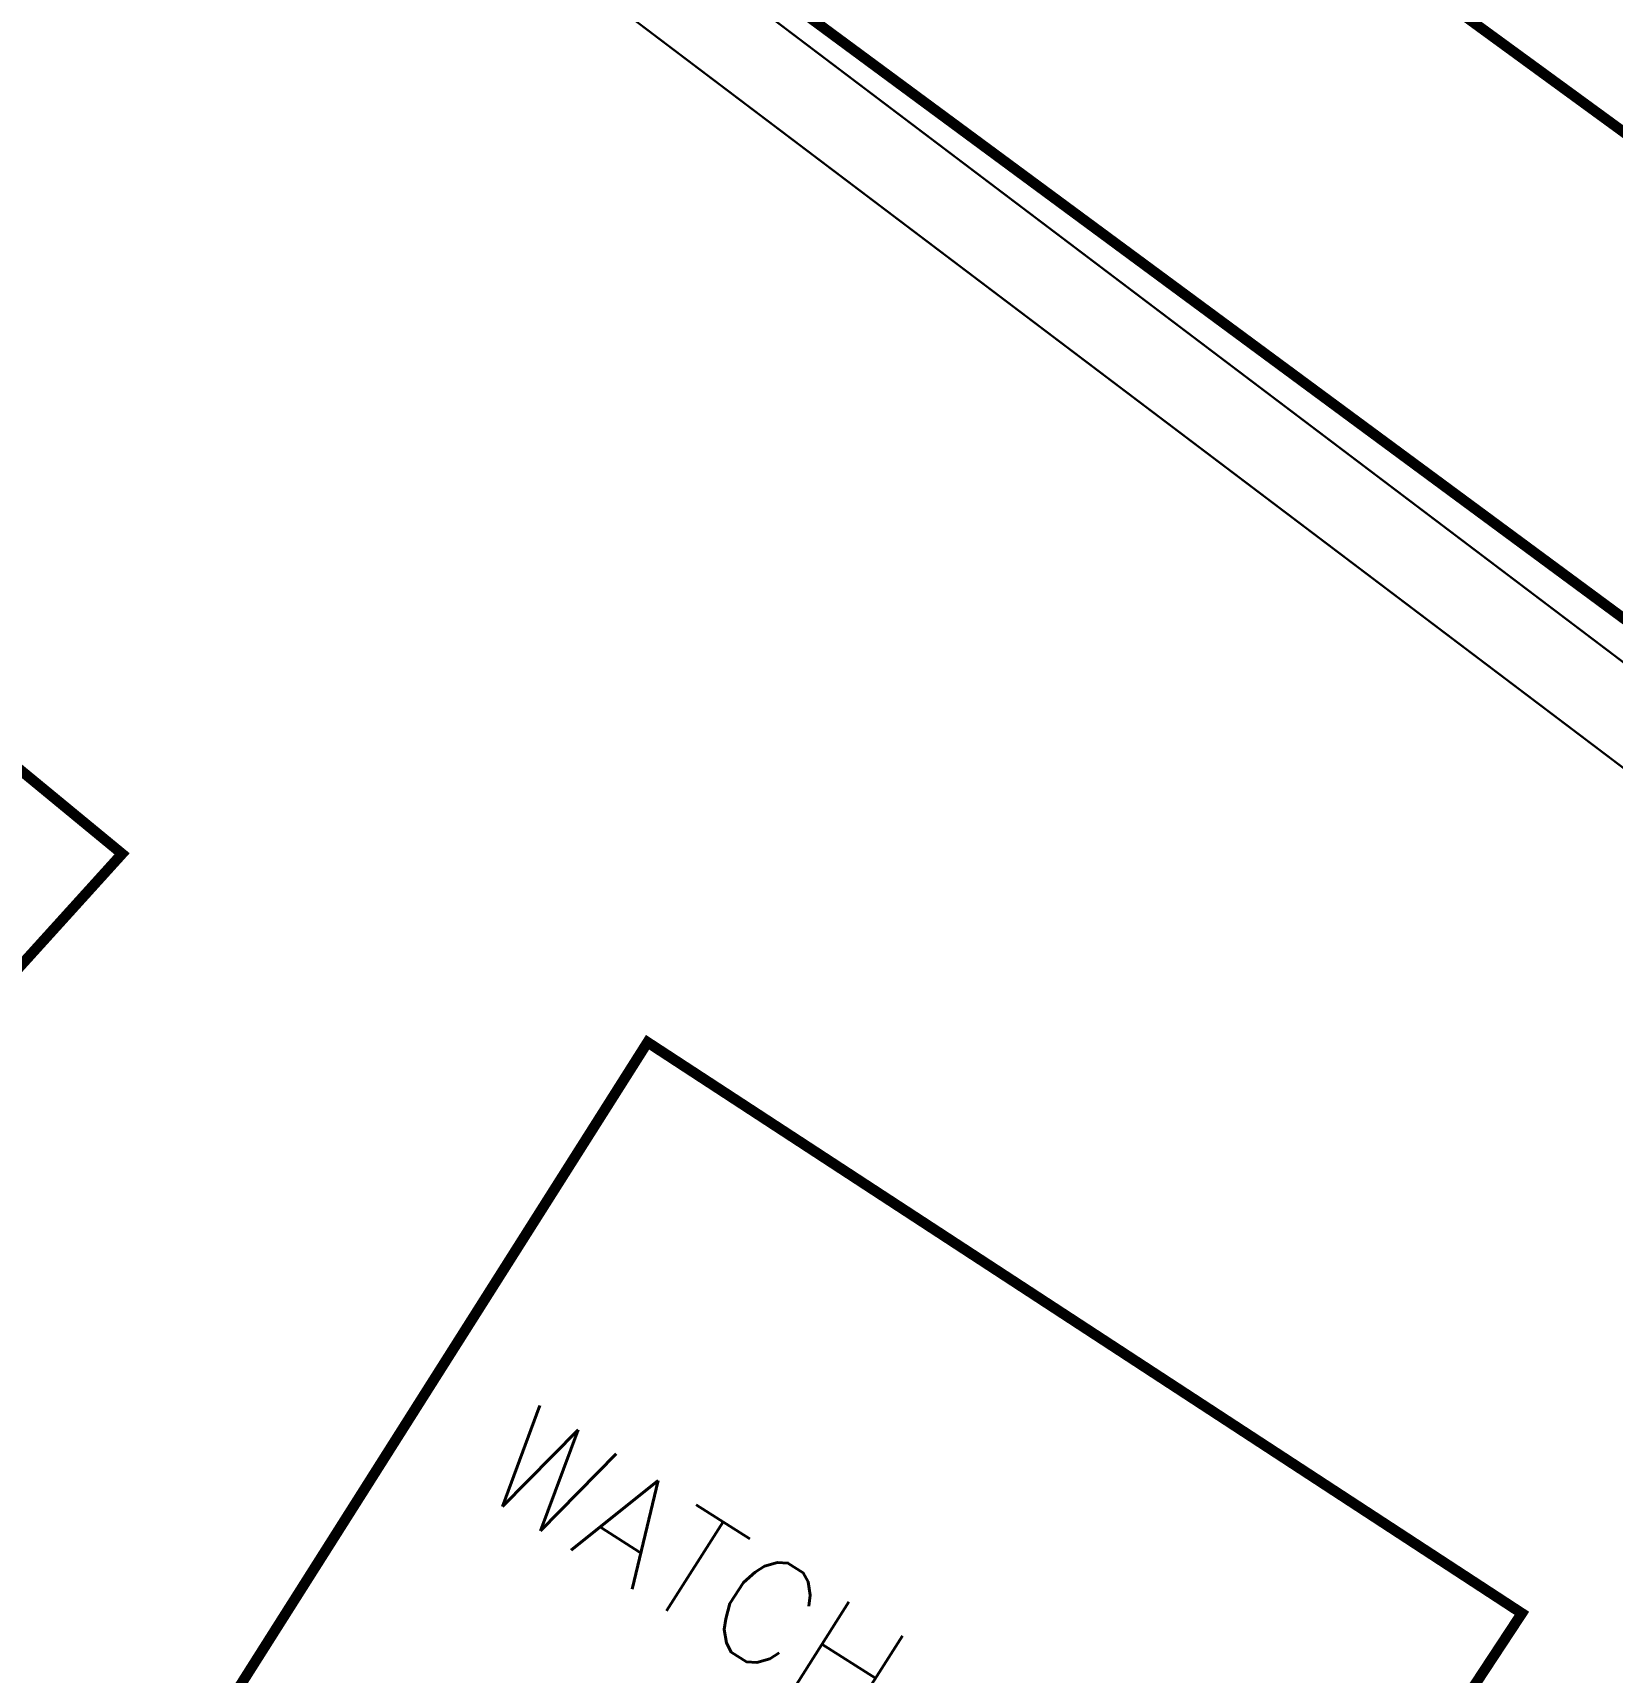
# Model space of a CAD drawing. Header units: inches. Extents: x 350994 to 353538, y 1581369 to 1583842.
# Drawn here: x 351126.01 to 351140.98, y 1582962.84 to 1582978.38 of the extents above; entities that cross this region are included whole.
import ezdxf
from ezdxf.enums import TextEntityAlignment as Align

# ---------------------------------------------------------------- set-up
doc = ezdxf.new("R2010")
doc.units = ezdxf.units.IN
doc.header["$MEASUREMENT"] = 0
for name, pattern in [('1', [0]), ('ACAD_ISO03W100', [30, 12, -18]), ('DASHDOTX2', [2, 1, -0.5, 0, -0.5])]:
    doc.linetypes.add(name, pattern=pattern)
for name, color, linetype in [('BOUNDARY', 5, 'Continuous'), ('BULDING', 5, '1'), ('CULVERT', 255, '1'), ('CW', 94, '1'), ("ROAD'S", 1, '1')]:
    doc.layers.add(name, color=color, linetype=linetype)
doc.styles.add('ROMANS', font='ROMANS.shx')

msp = doc.modelspace()

# ---------------------------------------------------------------- linework, layer by layer
at = {"layer": 'BOUNDARY', "lineweight": 5, "const_width": 0.1, "elevation": 127.301}
msp.add_lwpolyline([(351131.834, 1582968.813), (351140.121, 1582963.399), (351136.508, 1582957.907), (351135.026, 1582955.711), (351127.052, 1582961.261), (351131.834, 1582968.813)], dxfattribs=at)
at = {"layer": 'CULVERT', "color": 250, "linetype": 'DASHDOTX2', "lineweight": 5, "ltscale": 2, "const_width": 0.02}
for points in [[(351092.225, 1583006.744), (351102.588, 1583000.736), (351122.534, 1582986.449), (351151.177, 1582964.779)], [(351091.824, 1583006.052), (351102.153, 1583000.063), (351122.06, 1582985.804), (351150.988, 1582963.921)]]:
    msp.add_lwpolyline(points, dxfattribs=at)
at = {"layer": 'CW', "linetype": 'ACAD_ISO03W100', "lineweight": 5, "ltscale": 0.1, "const_width": 0.1, "elevation": 129.705}
msp.add_lwpolyline([(351116.028, 1582958.482), (351117.652, 1582960.216), (351119.16, 1582962.104), (351126.853, 1582970.6), (351100.359, 1582992.43), (351094.252, 1582991.858)], dxfattribs=at)
at = {"layer": "ROAD'S", "lineweight": 5, "const_width": 0.1}
for points in [[(351317.487, 1583228.503), (351313.102, 1583226.143), (351310.106, 1583221.358), (351294.05, 1583162.92), (351273.802, 1583085.925), (351258.369, 1583027.872), (351254.42, 1583019.465), (351250.17, 1583012.038), (351241.945, 1583000.403), (351234.518, 1582991.191), (351227.915, 1582984.272), (351223.815, 1582980.708), (351216.075, 1582974.768), (351205.729, 1582968.054), (351195.161, 1582963.402), (351186.703, 1582961.475), (351180.028, 1582961.008), (351164.43, 1582964.173), (351151.021, 1582970.189), (351133.807, 1582982.757), (351124.847, 1582989.538), (351104.244, 1583004.297), (351093.691, 1583010.162)], [(351092.326, 1583006.917), (351102.697, 1583000.904), (351122.653, 1582986.61), (351131.901, 1582979.614), (351149.126, 1582966.894), (351163.486, 1582960.511), (351179.697, 1582957.225)]]:
    msp.add_lwpolyline(points, dxfattribs=at)

# ---------------------------------------------------------------- texts
at = {"layer": 'BULDING', "color": 0, "linetype": 'Continuous', "lineweight": 9, "style": 'ROMANS'}
msp.add_text('WATCH MAN ', height=1, rotation=327.5536, dxfattribs=at).set_placement((351134.035, 1582962.729, 125.164), align=Align.MIDDLE_CENTER)

doc.saveas('drawing.dxf')
